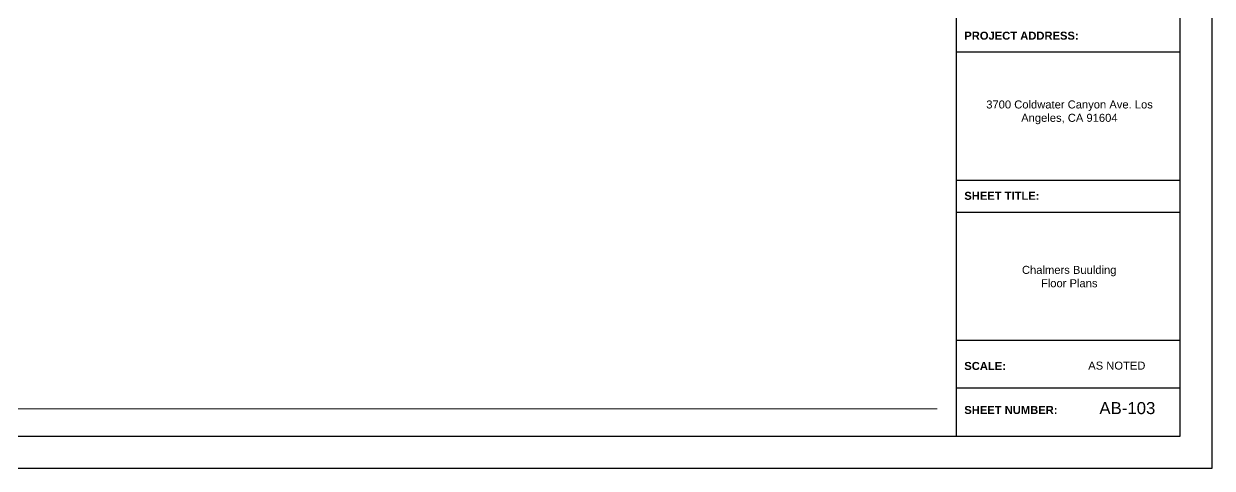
# Model space of a CAD drawing. Header units: inches. Extents: x -2078 to 106214, y -964 to 6385.
# Drawn here: x 23042 to 24230, y 2929 to 3373 of the extents above; entities that cross this region are included whole.
import ezdxf

# ---------------------------------------------------------------- set-up
doc = ezdxf.new("R2010")
doc.units = ezdxf.units.IN
doc.header["$MEASUREMENT"] = 0
doc.layers.add('A-ANNO', color=2, linetype='Continuous', lineweight=5)
doc.layers.add('A-TB', color=7, linetype='Continuous')
doc.styles.add('Arial_3', font='arial.ttf', dxfattribs={"height": 0.125})
doc.styles.add('Arial_4', font='arial.ttf', dxfattribs={"height": 3})
doc.styles.add('Arial_B_2', font='arialbd.ttf', dxfattribs={"height": 0.125})

# ---------------------------------------------------------------- blocks, each defined once
blk = doc.blocks.new('JC_TB_48x36 - JC_TB_3624-1264225-Floor Plans')
at = {"layer": 'A-TB'}
for p, q in [((47.997, -11.988), (47.997, 24.012)), ((43.997, 23.512), (43.997, -11.488)), ((47.497, -11.488), (47.497, 23.512)), ((43.997, -5.488), (47.497, -5.488)), ((43.997, -7.488), (47.497, -7.488)), ((43.997, -7.988), (47.497, -7.988)), ((43.997, -9.988), (47.497, -9.988)), ((47.497, -10.738), (43.997, -10.738)), ((0.747, -11.488), (47.497, -11.488)), ((-0.003, -11.988), (47.997, -11.988))]:
    blk.add_line(p, q, dxfattribs=at)
at = {"layer": 'A-TB', "insert": (46.061, -10.323), "char_height": 0.125, "width": 1.08259, "attachment_point": 1, "style": 'Arial_3', "bg_fill": 2}
blk.add_mtext('AS NOTED', dxfattribs=at)
at = {"layer": 'A-TB', "char_height": 0.125, "attachment_point": 1, "style": 'Arial_B_2', "bg_fill": 2}
for s, insert, width in [('PROJECT ADDRESS:', (44.126, -5.172), 2.14941), ('SHEET TITLE:', (44.126, -7.672), 1.42031), ('SCALE:', (44.126, -10.328), 0.77959), ('SHEET NUMBER:', (44.126, -11.016), 1.76434)]:
    blk.add_mtext(s, dxfattribs=dict(at, insert=insert, width=width))

msp = doc.modelspace()

# ---------------------------------------------------------------- block references
at = {"layer": 'A-TB', "xscale": 64, "yscale": 64, "zscale": 64}
msp.add_blockref('JC_TB_48x36 - JC_TB_3624-1264225-Floor Plans', (21158.08, 3695.863), dxfattribs=at)

# ---------------------------------------------------------------- next in the draw order: linework, layer by layer
at = {"layer": 'A-ANNO', "lineweight": 9}
msp.add_line((21231.871, 2987.952), (23954.877, 2987.952), dxfattribs=at)

# ---------------------------------------------------------------- next in the draw order: texts
at = {"layer": 'A-TB', "attachment_point": 1, "bg_fill": 2}
for s, insert, char_height, width, style in [('\\pi4.76755;3700 Coldwater Canyon Ave. Los \\P\\pi39.68433;Angeles, CA 91604', (23999.298, 3296.136), 8, 175.134, 'Arial_3'), ('\\pi8.33853;Chalmers Buulding\\P\\pi27.30988;Floor Plans', (24031.43, 3130.851), 8, 109.79576, 'Arial_3'), ('AB-103', (24117.12, 2994.751), 12, 67.872, 'Arial_4')]:
    msp.add_mtext(s, dxfattribs=dict(at, insert=insert, char_height=char_height, width=width, style=style))

doc.saveas('drawing.dxf')
